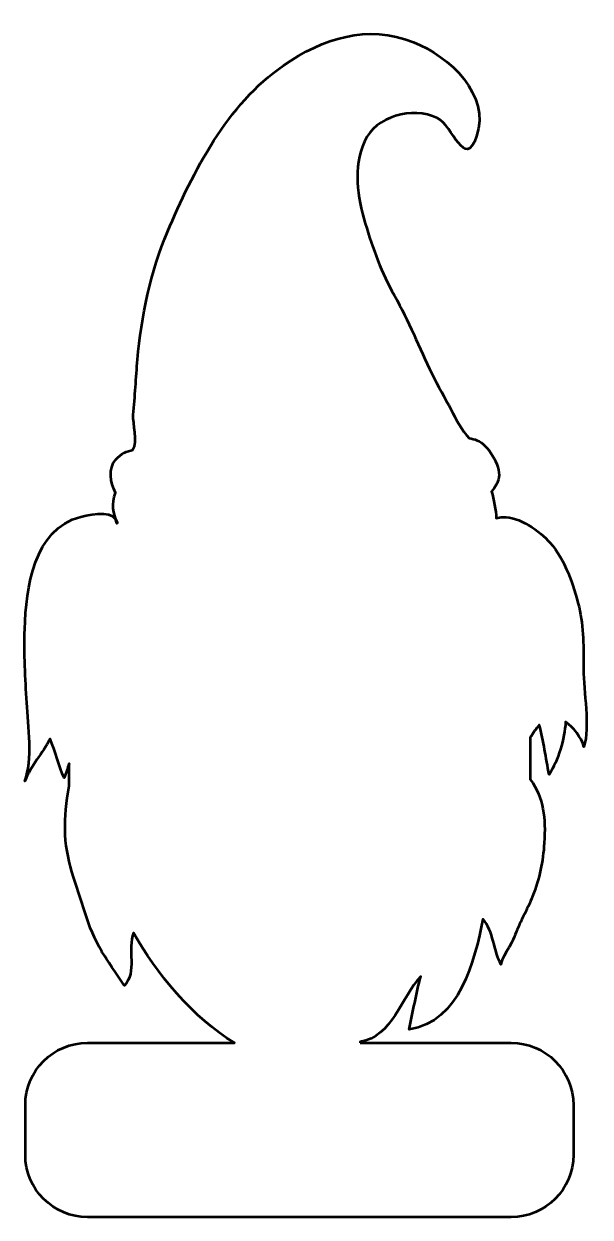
# Model space of a CAD drawing. Header units: centimetres. Extents: x -12.26 to -7.72, y -14.75 to -5.17.
import ezdxf

# ---------------------------------------------------------------- set-up
doc = ezdxf.new("R2010")
doc.units = ezdxf.units.CM
doc.header["$MEASUREMENT"] = 0
doc.layers.add('Layer 1', color=7, linetype='Continuous')

msp = doc.modelspace()

# ---------------------------------------------------------------- linework, layer by layer
at = {"layer": 'Layer 1', "lineweight": 53}
msp.add_open_spline([(-9.56211, -13.35033), (-9.56211, -13.35033), (-9.56211, -13.34382), (-9.56211, -13.34382), (-9.56211, -13.34382), (-9.307, -13.30441), (-9.22834, -12.98157), (-9.07453, -12.81714), (-9.07453, -12.81714), (-9.11362, -12.95784), (-9.13538, -13.10185), (-9.16858, -13.24315), (-9.16858, -13.24315), (-8.76119, -13.18352), (-8.64352, -12.69394), (-8.57554, -12.35727), (-8.57554, -12.35727), (-8.49095, -12.4545), (-8.48906, -12.61399), (-8.4311, -12.72151), (-8.4311, -12.72151), (-8.44074, -12.70101), (-8.33622, -12.53678), (-8.32465, -12.50328), (-8.32465, -12.50328), (-8.28504, -12.38883), (-8.22052, -12.28514), (-8.17644, -12.17255), (-8.17644, -12.17255), (-8.12078, -12.03034), (-8.09332, -11.89708), (-8.0835, -11.74477), (-8.0835, -11.74477), (-8.07089, -11.54953), (-8.0869, -11.38381), (-8.19551, -11.23578), (-8.19551, -11.23578), (-8.19551, -11.23578), (-8.19551, -10.89757), (-8.19551, -10.89757), (-8.19551, -10.89757), (-8.17312, -10.86238), (-8.14924, -10.82854), (-8.12422, -10.7977), (-8.12422, -10.7977), (-8.0872, -10.92787), (-8.07192, -11.06491), (-8.04384, -11.19529), (-8.04384, -11.19529), (-7.97177, -11.0835), (-7.91927, -10.9088), (-7.91216, -10.77402), (-7.91216, -10.77402), (-7.84871, -10.81678), (-7.78711, -10.898), (-7.76484, -10.97311), (-7.76484, -10.97311), (-7.71503, -10.81628), (-7.76799, -10.5266), (-7.76799, -10.3523), (-7.76799, -10.3523), (-7.76799, -10.18534), (-7.76435, -10.01281), (-7.80437, -9.85108), (-7.80437, -9.85108), (-7.84902, -9.67087), (-7.91455, -9.47386), (-8.03795, -9.33355), (-8.03795, -9.33355), (-8.1159, -9.24489), (-8.29, -9.12014), (-8.41403, -9.12889), (-8.41403, -9.12889), (-8.43544, -9.1304), (-8.45387, -9.13354), (-8.46965, -9.1381), (-8.46965, -9.1381), (-8.46951, -9.0771), (-8.48984, -8.98381), (-8.50619, -8.92248), (-8.50619, -8.92248), (-8.47673, -8.89006), (-8.45467, -8.85324), (-8.44754, -8.81171), (-8.44754, -8.81171), (-8.43035, -8.7116), (-8.54195, -8.54464), (-8.62073, -8.51347), (-8.62073, -8.51347), (-8.64423, -8.50417), (-8.66614, -8.49883), (-8.68688, -8.4967), (-8.68688, -8.4967), (-8.74554, -8.43609), (-8.79406, -8.33941), (-8.8316, -8.26721), (-8.8316, -8.26721), (-8.88206, -8.17018), (-8.93725, -8.07486), (-8.98541, -7.97715), (-8.98541, -7.97715), (-9.08742, -7.77021), (-9.1717, -7.55122), (-9.28684, -7.35042), (-9.28684, -7.35042), (-9.39158, -7.16773), (-9.46016, -6.97225), (-9.52024, -6.77249), (-9.52024, -6.77249), (-9.58553, -6.55532), (-9.62048, -6.32812), (-9.52607, -6.11225), (-9.52607, -6.11225), (-9.43936, -5.91409), (-9.1423, -5.82795), (-8.94104, -5.92535), (-8.94104, -5.92535), (-8.81772, -5.98501), (-8.72137, -6.34942), (-8.62677, -6.07063), (-8.62677, -6.07063), (-8.5143, -5.73913), (-8.84276, -5.42986), (-9.13323, -5.31529), (-9.13323, -5.31529), (-9.50439, -5.16891), (-9.85838, -5.28328), (-10.17624, -5.50226), (-10.17624, -5.50226), (-10.63086, -5.81545), (-10.90284, -6.35477), (-11.10877, -6.83887), (-11.10877, -6.83887), (-11.24357, -7.15588), (-11.31981, -7.52191), (-11.34868, -7.86322), (-11.34868, -7.86322), (-11.36121, -8.01146), (-11.37, -8.16127), (-11.38312, -8.30834), (-11.38312, -8.30834), (-11.38935, -8.37799), (-11.3395, -8.5276), (-11.38782, -8.58505), (-11.38782, -8.58505), (-11.38782, -8.58505), (-11.38552, -8.59003), (-11.38552, -8.59003), (-11.38552, -8.59003), (-11.43439, -8.59795), (-11.48102, -8.6217), (-11.52342, -8.66805), (-11.52342, -8.66805), (-11.58672, -8.73725), (-11.56782, -8.85338), (-11.52465, -8.9358), (-11.52465, -8.9358), (-11.55883, -9.02166), (-11.54748, -9.10258), (-11.50862, -9.17476), (-11.50862, -9.17476), (-11.51187, -9.17608), (-11.51511, -9.17741), (-11.51833, -9.17878), (-11.51833, -9.17878), (-11.52408, -9.07099), (-11.69446, -9.09914), (-11.80452, -9.12733), (-11.80452, -9.12733), (-12.1862, -9.22512), (-12.24273, -9.7001), (-12.25443, -10.02811), (-12.25443, -10.02811), (-12.26146, -10.22572), (-12.24937, -10.42329), (-12.23811, -10.62054), (-12.23811, -10.62054), (-12.22752, -10.80535), (-12.18765, -11.07902), (-12.25392, -11.24959), (-12.25392, -11.24959), (-12.20519, -11.12416), (-12.11124, -11.02707), (-12.05063, -10.90919), (-12.05063, -10.90919), (-12.01176, -11.01055), (-11.9757, -11.13047), (-11.93913, -11.22418), (-11.93913, -11.22418), (-11.92539, -11.18649), (-11.90925, -11.14118), (-11.89792, -11.10853), (-11.89792, -11.10853), (-11.89792, -11.10853), (-11.89792, -11.28727), (-11.89792, -11.28727), (-11.89792, -11.28727), (-11.92435, -11.41381), (-11.93007, -11.54818), (-11.93012, -11.63775), (-11.93012, -11.63775), (-11.93022, -11.87395), (-11.83821, -12.08628), (-11.77023, -12.30728), (-11.77023, -12.30728), (-11.7369, -12.4156), (-11.69178, -12.51967), (-11.63623, -12.6184), (-11.63623, -12.6184), (-11.63246, -12.62511), (-11.61819, -12.647), (-11.59918, -12.67574), (-11.59918, -12.67574), (-11.54556, -12.75673), (-11.45407, -12.89177), (-11.45358, -12.89127), (-11.45358, -12.89127), (-11.35077, -12.78634), (-11.43273, -12.59811), (-11.38012, -12.46768), (-11.38012, -12.46768), (-11.20913, -12.77995), (-10.89391, -13.16176), (-10.57091, -13.35033), (-10.57091, -13.35033), (-10.57091, -13.35033), (-11.7496, -13.35033), (-11.7496, -13.35033), (-11.7496, -13.35033), (-12.02574, -13.35033), (-12.2496, -13.57419), (-12.2496, -13.85033), (-12.2496, -13.85033), (-12.2496, -13.85033), (-12.2496, -14.25033), (-12.2496, -14.25033), (-12.2496, -14.25033), (-12.2496, -14.52647), (-12.02574, -14.75033), (-11.7496, -14.75033), (-11.7496, -14.75033), (-11.7496, -14.75033), (-8.3496, -14.75033), (-8.3496, -14.75033), (-8.3496, -14.75033), (-8.07346, -14.75033), (-7.8496, -14.52647), (-7.8496, -14.25033), (-7.8496, -14.25033), (-7.8496, -14.25033), (-7.8496, -13.85033), (-7.8496, -13.85033), (-7.8496, -13.85033), (-7.8496, -13.57419), (-8.07346, -13.35033), (-8.3496, -13.35033), (-8.3496, -13.35033), (-8.3496, -13.35033), (-9.56211, -13.35033), (-9.56211, -13.35033)], degree=3, knots=[0, 0, 0, 0, 0.0151515, 0.0151515, 0.0151515, 0.0151515, 0.030303, 0.030303, 0.030303, 0.030303, 0.0454545, 0.0454545, 0.0454545, 0.0454545, 0.0606061, 0.0606061, 0.0606061, 0.0606061, 0.0757576, 0.0757576, 0.0757576, 0.0757576, 0.0909091, 0.0909091, 0.0909091, 0.0909091, 0.1060606, 0.1060606, 0.1060606, 0.1060606, 0.1212121, 0.1212121, 0.1212121, 0.1212121, 0.1363636, 0.1363636, 0.1363636, 0.1363636, 0.1515152, 0.1515152, 0.1515152, 0.1515152, 0.1666667, 0.1666667, 0.1666667, 0.1666667, 0.1818182, 0.1818182, 0.1818182, 0.1818182, 0.1969697, 0.1969697, 0.1969697, 0.1969697, 0.2121212, 0.2121212, 0.2121212, 0.2121212, 0.2272727, 0.2272727, 0.2272727, 0.2272727, 0.2424242, 0.2424242, 0.2424242, 0.2424242, 0.2575758, 0.2575758, 0.2575758, 0.2575758, 0.2727273, 0.2727273, 0.2727273, 0.2727273, 0.2878788, 0.2878788, 0.2878788, 0.2878788, 0.3030303, 0.3030303, 0.3030303, 0.3030303, 0.3181818, 0.3181818, 0.3181818, 0.3181818, 0.3333333, 0.3333333, 0.3333333, 0.3333333, 0.3484848, 0.3484848, 0.3484848, 0.3484848, 0.3636364, 0.3636364, 0.3636364, 0.3636364, 0.3787879, 0.3787879, 0.3787879, 0.3787879, 0.3939394, 0.3939394, 0.3939394, 0.3939394, 0.4090909, 0.4090909, 0.4090909, 0.4090909, 0.4242424, 0.4242424, 0.4242424, 0.4242424, 0.4393939, 0.4393939, 0.4393939, 0.4393939, 0.4545455, 0.4545455, 0.4545455, 0.4545455, 0.469697, 0.469697, 0.469697, 0.469697, 0.4848485, 0.4848485, 0.4848485, 0.4848485, 0.5, 0.5, 0.5, 0.5, 0.5151515, 0.5151515, 0.5151515, 0.5151515, 0.530303, 0.530303, 0.530303, 0.530303, 0.5454545, 0.5454545, 0.5454545, 0.5454545, 0.5606061, 0.5606061, 0.5606061, 0.5606061, 0.5757576, 0.5757576, 0.5757576, 0.5757576, 0.5909091, 0.5909091, 0.5909091, 0.5909091, 0.6060606, 0.6060606, 0.6060606, 0.6060606, 0.6212121, 0.6212121, 0.6212121, 0.6212121, 0.6363636, 0.6363636, 0.6363636, 0.6363636, 0.6515152, 0.6515152, 0.6515152, 0.6515152, 0.6666667, 0.6666667, 0.6666667, 0.6666667, 0.6818182, 0.6818182, 0.6818182, 0.6818182, 0.6969697, 0.6969697, 0.6969697, 0.6969697, 0.7121212, 0.7121212, 0.7121212, 0.7121212, 0.7272727, 0.7272727, 0.7272727, 0.7272727, 0.7424242, 0.7424242, 0.7424242, 0.7424242, 0.7575758, 0.7575758, 0.7575758, 0.7575758, 0.7727273, 0.7727273, 0.7727273, 0.7727273, 0.7878788, 0.7878788, 0.7878788, 0.7878788, 0.8030303, 0.8030303, 0.8030303, 0.8030303, 0.8181818, 0.8181818, 0.8181818, 0.8181818, 0.8333333, 0.8333333, 0.8333333, 0.8333333, 0.8484848, 0.8484848, 0.8484848, 0.8484848, 0.8636364, 0.8636364, 0.8636364, 0.8636364, 0.8787879, 0.8787879, 0.8787879, 0.8787879, 0.8939394, 0.8939394, 0.8939394, 0.8939394, 0.9090909, 0.9090909, 0.9090909, 0.9090909, 0.9242424, 0.9242424, 0.9242424, 0.9242424, 0.9393939, 0.9393939, 0.9393939, 0.9393939, 0.9545455, 0.9545455, 0.9545455, 0.9545455, 0.969697, 0.969697, 0.969697, 0.969697, 1, 1, 1, 1], dxfattribs=at)

doc.saveas('drawing.dxf')
